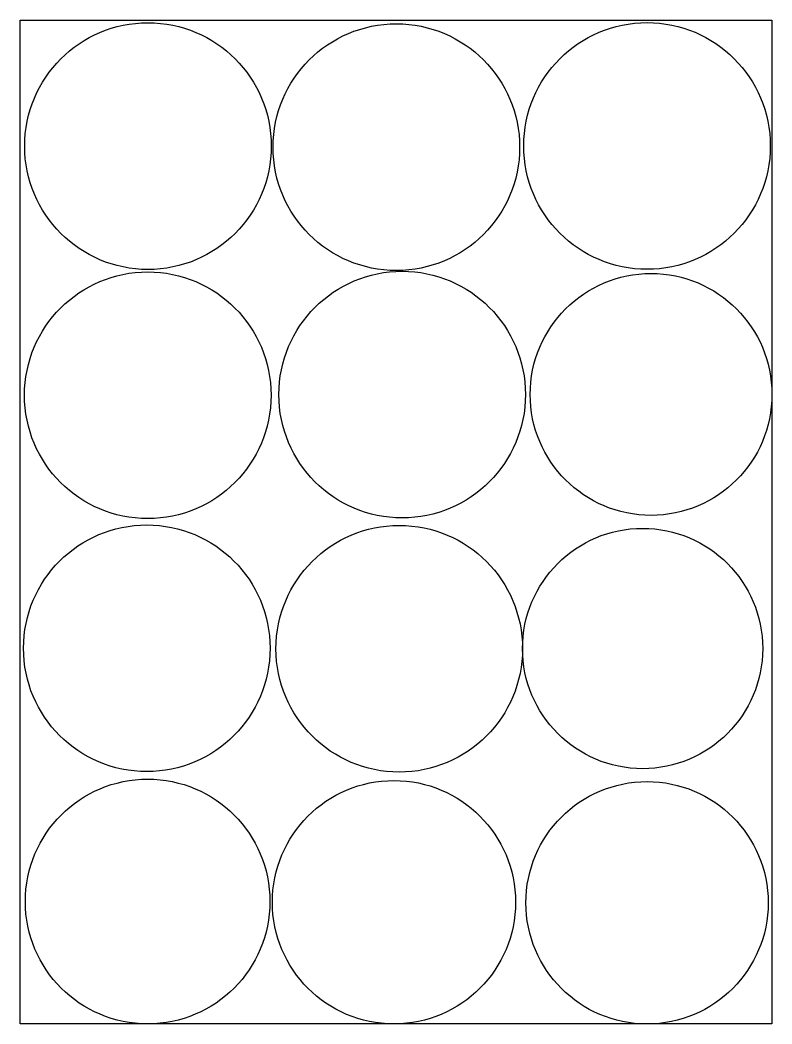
# Model space of a CAD drawing. Header units: inches. Extents: x 19.1 to 31.3, y 8.7 to 25.
import ezdxf

# ---------------------------------------------------------------- set-up
doc = ezdxf.new("R2010")
doc.units = ezdxf.units.IN
doc.header["$MEASUREMENT"] = 0
doc.layers.add('Layer1', color=3, linetype='Continuous')
picture_1 = doc.add_image_def('image1.png', size_in_pixel=(1499, 2000))

msp = doc.modelspace()

# ---------------------------------------------------------------- linework, layer by layer
at = {"layer": 'Layer1'}
for centre, radius in [((21.181, 22.93), 2), ((25.211, 22.913), 2), ((29.278, 22.933), 2), ((21.178, 18.891), 2), ((25.305, 18.902), 2), ((29.343, 18.905), 1.961), ((21.162, 14.789), 2), ((25.258, 14.781), 2), ((29.206, 14.785), 1.948), ((21.176, 10.683), 1.984), ((25.172, 10.672), 1.973), ((29.278, 10.663), 1.965)]:
    msp.add_circle(centre, radius, dxfattribs=at)

# ---------------------------------------------------------------- pictures from other files: only their frames are drawn
image = msp.add_image(picture_1, insert=(19.106, 8.699), size_in_units=(12.198, 16.275), dxfattribs=at)
image.dxf.flags = 7

doc.saveas('drawing.dxf')
